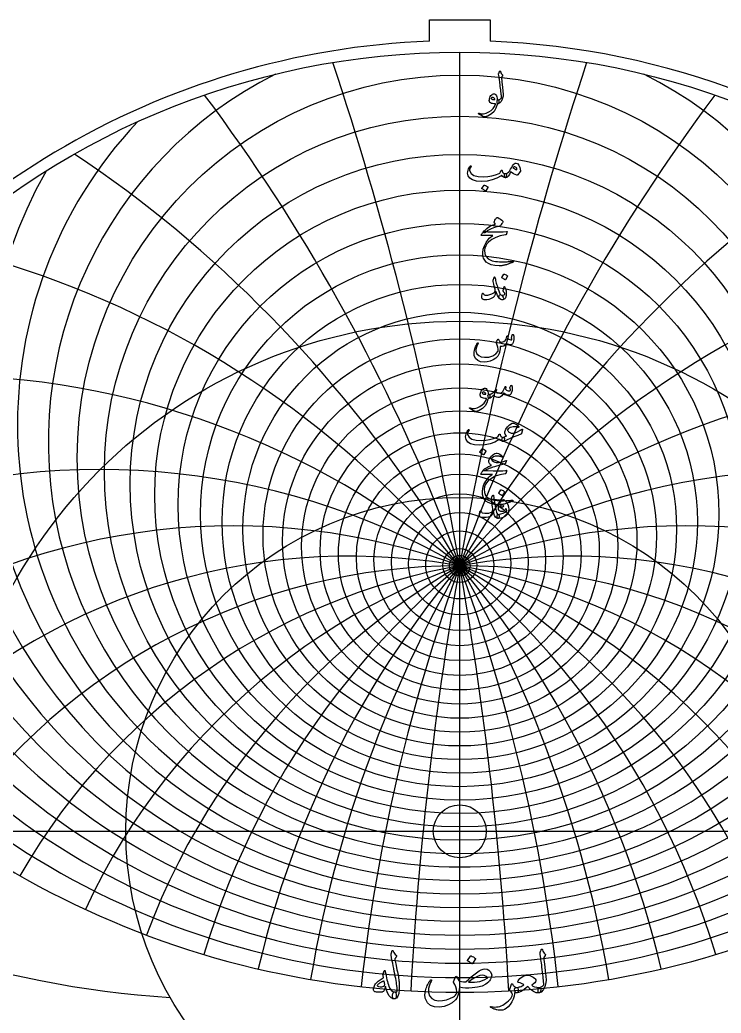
# Model space of a CAD drawing. Header units: millimetres. Extents: x -80 to 80, y -80 to 82.
# Drawn here: x -44.7 to 26.6, y -18.5 to 82.5 of the extents above; entities that cross this region are included whole.
import ezdxf

# ---------------------------------------------------------------- set-up
doc = ezdxf.new("R2010")
doc.units = ezdxf.units.MM
for name, color, linetype in [('CUT_INNER', 6, 'Continuous'), ('CUT_OUTER', 1, 'Continuous'), ('ENGRAVE', 7, 'Continuous'), ('ENGRAVE_FINE', 8, 'Continuous'), ('TEXT', 5, 'Continuous')]:
    doc.layers.add(name, color=color, linetype=linetype)

msp = doc.modelspace()

# ---------------------------------------------------------------- linework, layer by layer
at = {"layer": 'CUT_INNER'}
msp.add_circle((0, 0), 2.69, dxfattribs=at)
at = {"layer": 'CUT_OUTER'}
for points in [[(-3.08, 82.482), (3.08, 82.482), (3.08, 80.3107)], [(-3.08, 80.3107), (-3.08, 82.482)]]:
    msp.add_lwpolyline(points, dxfattribs=at)
for centre, radius, start, end in [((-0.0002, -0.0002), 80.3699, 149.413866, 87.803582), ((-0.0008, 0.0008), 80.3689, 92.195702, 149.41427)]:
    msp.add_arc(centre, radius, start, end, dxfattribs=at)
at = {"layer": 'ENGRAVE'}
for points in [[(0, -79.2), (0, 79.2)], [(-79.2, 0), (79.2, 0)]]:
    msp.add_lwpolyline(points, dxfattribs=at)
for centre, radius in [((0, 0), 79.2), ((0, 33.1602), 28.6245), ((0, 0), 51.8435), ((0, 29.4996), 18.0062), ((0, 27.5853), 8.7159), ((0, 0), 33.9362), ((0, 26.988), 1.056)]:
    msp.add_circle(centre, radius, dxfattribs=at)
for centre, radius, start, end in [((0, 39.5572), 41.8207, 116.581787, 63.418213), ((0, 51.0186), 60.1601, 179.528592, 0.471408), ((0, -36.3012), 63.2892, 35, 145), ((0, -36.3012), 63.2892, 35, 145), ((0, 74.0402), 90.3864, 213.457046, 326.542954), ((-22.8823, 85.3977), 102.4896, 236.667709, 266.3319)]:
    msp.add_arc(centre, radius, start, end, dxfattribs=at)
at = {"layer": 'ENGRAVE_FINE'}
for centre, radius in [((0, 37.9781), 38.883), ((0, 36.5672), 36.1147), ((0, 35.3045), 33.4941), ((0, 34.1735), 31.0027), ((0, 32.2526), 26.3458), ((0, 31.4407), 24.1546), ((0, 30.716), 22.0403), ((0, 30.071), 19.9937), ((0, 28.9964), 16.0704), ((0, 28.557), 14.1795), ((0, 28.1774), 12.3272), ((0, 27.8544), 10.5078), ((0, 27.3681), 6.9464), ((0, 27.2008), 5.1946), ((0, 27.0823), 3.4559), ((0, 27.0115), 1.7258)]:
    msp.add_circle(centre, radius, dxfattribs=at)
for centre, radius, start, end in [((-358.9309, -36.3012), 364.468, 3.160215, 18.300639), ((-358.9309, -36.3012), 364.468, 3.160215, 18.300639), ((358.9309, -36.3012), 364.468, 161.699361, 176.839785), ((358.9309, -36.3012), 364.468, 161.699361, 176.839785), ((-173.8857, -36.3012), 185.0453, 6.364244, 36.91197), ((-173.8857, -36.3012), 185.0453, 6.364244, 36.91197), ((173.8857, -36.3012), 185.0453, 143.08803, 173.635756), ((173.8857, -36.3012), 185.0453, 143.08803, 173.635756), ((0, 41.3284), 44.9536, 136.796083, 43.203917), ((-109.6201, -36.3012), 126.5784, 9.658225, 56.170187), ((-109.6201, -36.3012), 126.5784, 9.658225, 56.170187), ((109.6201, -36.3012), 126.5784, 123.829813, 170.341775), ((109.6201, -36.3012), 126.5784, 123.829813, 170.341775), ((0, 43.3205), 48.3125, 150.489572, 29.510428), ((0, 45.5689), 51.9345, 161.537561, 18.462439), ((-75.4251, -36.3012), 98.4605, 13.093178, 76.453832), ((-75.4251, -36.3012), 98.4605, 13.093178, 76.453832), ((75.4251, -36.3012), 98.4605, 103.546168, 166.906822), ((75.4251, -36.3012), 98.4605, 103.546168, 166.906822), ((0, 48.1169), 55.865, 171.048618, 8.951382), ((-53.1059, -36.3012), 82.6182, 16.728117, 98.165378), ((-53.1059, -36.3012), 82.6182, 16.728117, 98.165378), ((0, 54.3421), 64.8898, 187.258895, 352.741105), ((53.1059, -36.3012), 82.6182, 81.834622, 163.271883), ((53.1059, -36.3012), 82.6182, 81.834622, 163.271883), ((0, 58.1741), 70.1431, 194.414995, 345.585005), ((-36.54, -36.3012), 73.0801, 20.634058, 121.597056), ((-36.54, -36.3012), 73.0801, 20.634058, 121.597056), ((36.54, -36.3012), 73.0801, 58.402944, 159.365942), ((36.54, -36.3012), 73.0801, 58.402944, 159.365942), ((0, 62.627), 76.0347, 201.114774, 338.885226), ((-23.0354, -36.3012), 67.351, 24.899487, 131.516559), ((-23.0354, -36.3012), 67.351, 24.899487, 131.516559), ((23.0354, -36.3012), 67.351, 48.483441, 155.100513), ((23.0354, -36.3012), 67.351, 48.483441, 155.100513), ((0, 67.8493), 82.7151, 207.44167, 332.55833), ((-11.1596, -36.3012), 64.2655, 29.638097, 138.81173), ((-11.1596, -36.3012), 64.2655, 29.638097, 138.81173), ((11.1596, -36.3012), 64.2655, 41.18827, 150.361903), ((11.1596, -36.3012), 64.2655, 41.18827, 150.361903), ((0, 160.5223), 186.3705, 245.003172, 294.996828)]:
    msp.add_arc(centre, radius, start, end, dxfattribs=at)
at = {"layer": 'TEXT'}
for points in [[(3.9579, 77.0316), (3.9895, 77.108), (4.0141, 77.1686), (4.0316, 77.2134), (4.0422, 77.2424), (4.0504, 77.2609), (4.0609, 77.274), (4.0738, 77.2819), (4.089, 77.2846), (4.1063, 77.2816), (4.1206, 77.2729), (4.1321, 77.2582), (4.1405, 77.2377), (4.1795, 77.1373), (4.226, 77.0469), (4.2802, 76.9664), (4.3419, 76.8958), (4.3592, 76.8733), (4.3642, 76.8478), (4.3569, 76.8194), (4.3373, 76.7881), (4.2342, 76.6429), (4.2412, 76.5779), (4.2483, 76.5141), (4.2553, 76.4514), (4.2623, 76.3899), (4.2693, 76.3296), (4.2764, 76.2705), (4.2834, 76.2125), (4.2904, 76.1558), (4.3551, 75.63), (4.3946, 75.219), (4.409, 74.9227), (4.3982, 74.7412), (4.3097, 74.4119), (4.1944, 74.1686), (4.0521, 74.0114), (3.8829, 73.9403), (3.8782, 73.9403), (3.8736, 73.9403), (3.8689, 73.9403), (3.8642, 73.9403), (3.8364, 73.9666), (3.8185, 74.0269), (3.8106, 74.1212), (3.8127, 74.2494), (3.8171, 74.2968), (3.8302, 74.3314), (3.8522, 74.353), (3.8829, 74.3618), (4.0018, 74.3855), (4.1007, 74.4286), (4.1798, 74.4909), (4.2389, 74.5726), (4.235, 74.6707), (4.2278, 74.7822), (4.2174, 74.9072), (4.2038, 75.0457), (4.1872, 75.197), (4.1681, 75.3607), (4.1463, 75.5366), (4.1218, 75.7248), (4.0993, 75.9098), (4.0785, 76.0761), (4.0595, 76.2237), (4.0422, 76.3525), (4.0273, 76.4625), (4.0152, 76.5539), (4.0062, 76.6265), (4, 76.6803), (3.9532, 76.9473), (3.9517, 76.9737), (3.952, 76.9965), (3.9541, 77.0158), (3.9579, 77.0316)], [(3.7893, 73.8888), (3.6795, 73.5032), (3.4953, 73.1803), (3.2368, 72.9201), (2.904, 72.7225), (2.8575, 72.7024), (2.8115, 72.6844), (2.7661, 72.6685), (2.7213, 72.6546), (2.6774, 72.643), (2.6347, 72.6341), (2.5931, 72.6278), (2.5527, 72.6241), (2.452, 72.6385), (2.3185, 72.6909), (2.1522, 72.7813), (1.9532, 72.9098), (1.9318, 72.9283), (1.9192, 72.9461), (1.9154, 72.9634), (1.9204, 72.9801), (1.9315, 72.993), (1.9461, 72.9988), (1.9643, 72.9977), (1.986, 72.9895), (2.1929, 72.9224), (2.4251, 72.9227), (2.6824, 72.9903), (2.9649, 73.1253), (3.1956, 73.2819), (3.3864, 73.466), (3.5375, 73.6777), (3.6487, 73.9169), (3.6479, 73.9254), (3.6452, 73.9321), (3.6408, 73.9371), (3.6347, 73.9403), (3.4734, 73.9496), (3.3361, 73.9684), (3.2228, 73.9965), (3.1335, 74.034), (3.0644, 74.0919), (3.0211, 74.1721), (3.0035, 74.2746), (3.0117, 74.3993), (3.0144, 74.4158), (3.0176, 74.4327), (3.0214, 74.4498), (3.0258, 74.4672), (3.0308, 74.4852), (3.0363, 74.5041), (3.0425, 74.5239), (3.0492, 74.5445), (3.1042, 74.6783), (3.171, 74.7892), (3.2494, 74.8773), (3.3396, 74.9426), (3.4318, 74.9783), (3.5164, 74.9778), (3.5934, 74.9409), (3.6628, 74.8677), (3.7234, 74.7658), (3.7693, 74.6475), (3.8007, 74.5129), (3.8174, 74.3618), (3.8266, 74.362), (3.8355, 74.3624), (3.8441, 74.3631), (3.8525, 74.3642), (3.8608, 74.3652), (3.8695, 74.3659), (3.8784, 74.3664), (3.8876, 74.3665), (3.9192, 74.3598), (3.9438, 74.3396), (3.9614, 74.3059), (3.9719, 74.2588), (3.9763, 74.207), (3.9754, 74.1546), (3.9693, 74.1016), (3.9579, 74.048), (3.9429, 74.0009), (3.9263, 73.9672), (3.9078, 73.947), (3.8876, 73.9403), (3.7986, 73.9403), (3.798, 73.9318), (3.7963, 73.9204), (3.7934, 73.906), (3.7893, 73.8888)], [(3.5644, 74.4134), (3.5152, 74.4991), (3.4614, 74.5597), (3.4028, 74.5951), (3.3396, 74.6054), (3.3018, 74.5954), (3.2682, 74.5796), (3.2386, 74.558), (3.2131, 74.5304), (3.2049, 74.5158), (3.2038, 74.5), (3.2096, 74.483), (3.2225, 74.4649), (3.2708, 74.4224), (3.3408, 74.3934), (3.4324, 74.3779), (3.5457, 74.3759), (3.5574, 74.3782), (3.5644, 74.3852), (3.5668, 74.397), (3.5644, 74.4134)], [(1.0679, 67.6243), (1.0846, 67.6424), (1.1019, 67.6501), (1.1197, 67.6471), (1.1382, 67.6337), (1.1522, 67.6161), (1.1569, 67.5962), (1.1522, 67.5739), (1.1382, 67.5493), (1.0668, 67.4387), (1.0211, 67.3362), (1.0012, 67.242), (1.007, 67.1559), (1.1537, 66.8731), (1.4391, 66.6758), (1.8633, 66.564), (2.4262, 66.5376), (2.844, 66.5684), (3.2448, 66.6325), (3.6285, 66.73), (3.9953, 66.8608), (4.06, 66.8992), (4.1136, 66.958), (4.1561, 67.0373), (4.1874, 67.1372), (4.1979, 67.1656), (4.2155, 67.1852), (4.2401, 67.196), (4.2717, 67.1981), (4.2942, 67.1884), (4.3103, 67.1688), (4.32, 67.1392), (4.3232, 67.0997), (4.3452, 67.0019), (4.4064, 66.9287), (4.5068, 66.8801), (4.6464, 66.8561), (4.6968, 66.845), (4.7307, 66.8163), (4.7483, 66.7701), (4.7494, 66.7063), (4.7325, 66.5874), (4.7096, 66.5025), (4.6809, 66.4516), (4.6464, 66.4346), (4.5436, 66.4481), (4.4462, 66.4885), (4.354, 66.5558), (4.267, 66.65), (4.2597, 66.6539), (4.2471, 66.6512), (4.2292, 66.6421), (4.2061, 66.6266), (3.7693, 66.3807), (3.2928, 66.2051), (2.7764, 66.0997), (2.2202, 66.0646), (1.7061, 66.0997), (1.3068, 66.2051), (1.0223, 66.3807), (0.8525, 66.6266), (0.8138, 66.7639), (0.8009, 66.9041), (0.8138, 67.0473), (0.8525, 67.1934), (0.9046, 67.3292), (0.9579, 67.4463), (1.0123, 67.5447), (1.0679, 67.6243)], [(5.7331, 67.9241), (5.8797, 67.872), (6.0012, 67.725), (6.0975, 67.4832), (6.1687, 67.1465), (6.1713, 67.1222), (6.1698, 67.1009), (6.1643, 67.0824), (6.1546, 67.0669), (5.897, 66.7437), (5.8791, 66.7241), (5.8584, 66.7121), (5.8346, 66.7077), (5.808, 66.7109), (5.6329, 66.7707), (5.4684, 66.8468), (5.3144, 66.9393), (5.171, 67.0482), (5.0554, 66.7797), (4.9286, 66.588), (4.7907, 66.4729), (4.6417, 66.4346), (4.625, 66.4407), (4.6078, 66.4592), (4.5899, 66.4899), (4.5715, 66.5329), (4.5431, 66.6395), (4.5328, 66.725), (4.5407, 66.7894), (4.5668, 66.8327), (4.582, 66.843), (4.5996, 66.8503), (4.6195, 66.8547), (4.6417, 66.8561), (4.7483, 66.8743), (4.8525, 66.9241), (4.9544, 67.0054), (5.0539, 67.1184), (5.0975, 67.184), (5.1628, 67.2917), (5.2497, 67.4416), (5.3583, 67.6337), (5.4432, 67.7607), (5.534, 67.8515), (5.6306, 67.9059), (5.7331, 67.9241)], [(5.3958, 67.465), (5.4836, 67.3919), (5.5832, 67.3315), (5.6944, 67.2841), (5.8174, 67.2496), (5.8106, 67.3418), (5.7858, 67.417), (5.7427, 67.4753), (5.6815, 67.5166), (5.611, 67.5379), (5.5398, 67.5365), (5.4681, 67.5122), (5.3958, 67.465)], [(2.4871, 65.6805), (2.493, 65.6863), (2.5012, 65.6899), (2.5117, 65.691), (2.5246, 65.6899), (2.6156, 65.653), (2.7014, 65.6079), (2.7819, 65.5546), (2.8572, 65.4931), (2.8645, 65.4838), (2.8677, 65.4744), (2.8668, 65.465), (2.8618, 65.4557), (2.6417, 65.0997), (2.6335, 65.0912), (2.623, 65.0891), (2.6101, 65.0935), (2.5949, 65.1044), (2.5817, 65.1137), (2.5609, 65.1278), (2.5325, 65.1465), (2.4965, 65.1699), (2.4523, 65.198), (2.3993, 65.2308), (2.3375, 65.2683), (2.267, 65.3105), (2.2576, 65.3175), (2.2529, 65.3245), (2.2529, 65.3315), (2.2576, 65.3386)], [(3.9532, 61.4915), (3.5439, 61.3846), (3.1827, 61.2467), (2.8695, 61.0778), (2.6042, 60.8779), (2.5635, 60.8471), (2.5258, 60.8299), (2.4909, 60.8261), (2.459, 60.8357), (2.4219, 60.8799), (2.4274, 60.9423), (2.4757, 61.0228), (2.5668, 61.1214), (2.7819, 61.3), (3.0293, 61.461), (3.3089, 61.6045), (3.6206, 61.7303), (3.5316, 61.8615), (3.515, 61.8943), (3.507, 61.9271), (3.5079, 61.9599), (3.5176, 61.9926), (3.5805, 62.1176), (3.6382, 62.221), (3.6906, 62.3027), (3.7377, 62.3627), (3.7679, 62.3911), (3.7974, 62.406), (3.8264, 62.4075), (3.8548, 62.3955), (4.0196, 62.3024), (4.1581, 62.2151), (4.2702, 62.1337), (4.356, 62.0582), (4.3727, 62.0339), (4.3806, 62.0032), (4.3797, 61.966), (4.3701, 61.9224), (4.3399, 61.8542), (4.2916, 61.7713), (4.2251, 61.6738), (4.1405, 61.5617), (4.1183, 61.545), (4.0797, 61.5278), (4.0246, 61.5099), (3.9532, 61.4915)], [(2.8478, 60.9481), (3.4488, 60.9271), (3.9684, 60.9247), (4.4066, 60.9411), (4.7635, 60.9762), (4.7745, 60.9776), (4.784, 60.9768), (4.792, 60.974), (4.7986, 60.9692), (4.8035, 60.9626), (4.8062, 60.9546), (4.807, 60.9451), (4.8057, 60.9341), (4.7964, 60.8913), (4.7875, 60.8521), (4.7789, 60.8164), (4.7705, 60.7842), (4.7625, 60.7555), (4.7547, 60.7303), (4.7472, 60.7087), (4.7401, 60.6905), (4.7249, 60.6615), (4.7073, 60.6402), (4.6874, 60.6264), (4.6651, 60.6203), (4.1241, 60.5222), (3.6534, 60.3685), (3.2529, 60.1592), (2.9227, 59.8943), (2.7559, 59.7037), (2.6347, 59.502), (2.5591, 59.2892), (2.5293, 59.0652), (2.558, 58.7136), (2.6721, 58.427), (2.8718, 58.2054), (3.1569, 58.0488), (3.3048, 58.0014), (3.4672, 57.9622), (3.6443, 57.9311), (3.8361, 57.9083), (4.0422, 57.8934), (4.2623, 57.8861), (4.4965, 57.8863), (4.7448, 57.8943), (4.833, 57.8992), (4.9198, 57.9048), (5.0052, 57.9109), (5.089, 57.9177), (5.1708, 57.925), (5.25, 57.9329), (5.3266, 57.9414), (5.4005, 57.9505), (5.423, 57.9516), (5.4391, 57.9458), (5.4488, 57.9329), (5.452, 57.913), (5.4503, 57.8899), (5.445, 57.872), (5.4362, 57.8594), (5.4239, 57.8521), (5.2916, 57.7962), (5.1663, 57.7455), (5.048, 57.7002), (4.9368, 57.6601), (4.8329, 57.6249), (4.7366, 57.5945), (4.6479, 57.5687), (4.5668, 57.5476), (4.4905, 57.5321), (4.4163, 57.5184), (4.3441, 57.5064), (4.274, 57.4961), (4.2057, 57.4882), (4.1388, 57.4832), (4.0734, 57.4812), (4.0094, 57.4821), (3.5726, 57.516), (3.2085, 57.5898), (2.9169, 57.7034), (2.6979, 57.8568), (2.5372, 58.0485), (2.4251, 58.2725), (2.3615, 58.5286), (2.3466, 58.817), (2.3926, 59.1747), (2.5024, 59.5219), (2.676, 59.8586), (2.9134, 60.1847), (3.0062, 60.2833), (3.1113, 60.3779), (3.2287, 60.4683), (3.3583, 60.5547), (2.2248, 60.5641), (2.1976, 60.5758), (2.1862, 60.5968), (2.1906, 60.6273), (2.2108, 60.6671), (2.2488, 60.7251), (2.2834, 60.7772), (2.3144, 60.8234), (2.3419, 60.8638), (2.3659, 60.8981), (2.3864, 60.9259), (2.4034, 60.9473), (2.4169, 60.9622), (2.4473, 60.9648), (2.5293, 60.9634), (2.6628, 60.9578), (2.8478, 60.9481)], [(4.4942, 56.6377), (4.5, 56.6435), (4.5082, 56.647), (4.5188, 56.6482), (4.5316, 56.647), (4.6227, 56.6102), (4.7085, 56.5651), (4.789, 56.5118), (4.8642, 56.4503), (4.8715, 56.441), (4.8747, 56.4316), (4.8739, 56.4222), (4.8689, 56.4129), (4.6487, 56.0569), (4.6405, 56.0484), (4.63, 56.0463), (4.6171, 56.0507), (4.6019, 56.0616), (4.5887, 56.0709), (4.5679, 56.085), (4.5395, 56.1037), (4.5035, 56.1271), (4.4593, 56.1552), (4.4064, 56.188), (4.3446, 56.2255), (4.274, 56.2677), (4.2647, 56.2747), (4.26, 56.2817), (4.26, 56.2887), (4.2647, 56.2958)], [(3.5902, 56.2349), (3.6171, 56.1121), (3.6464, 55.9872), (3.678, 55.8603), (3.712, 55.7313), (3.7483, 55.5998), (3.7869, 55.465), (3.8279, 55.3269), (3.8712, 55.1857), (3.9587, 54.9316), (4.0387, 54.7407), (4.111, 54.6131), (4.1757, 54.5487), (4.2322, 54.5103), (4.2893, 54.4562), (4.3469, 54.3862), (4.4052, 54.3004), (4.4602, 54.1942), (4.4754, 54.1142), (4.4508, 54.0607), (4.3864, 54.0334), (4.1783, 54.0545), (3.9942, 54.1927), (3.834, 54.448), (3.6979, 54.8203), (3.695, 54.8265), (3.6909, 54.8309), (3.6856, 54.8335), (3.6792, 54.8344), (3.6745, 54.8335), (3.6698, 54.8309), (3.6651, 54.8265), (3.6604, 54.8203), (3.6473, 54.76), (3.6312, 54.6962), (3.6121, 54.6289), (3.5902, 54.558), (3.5662, 54.491), (3.541, 54.4351), (3.5147, 54.3903), (3.4871, 54.3566), (3.3882, 54.2703), (3.2647, 54.1939), (3.1165, 54.1274), (2.9438, 54.0709), (2.7682, 54.0291), (2.6159, 54.0112), (2.4871, 54.0173), (2.3817, 54.0475), (2.2916, 54.123), (2.2506, 54.2559), (2.2588, 54.4462), (2.3162, 54.6939), (2.3217, 54.7021), (2.3291, 54.7079), (2.3381, 54.7114), (2.349, 54.7126), (2.3618, 54.7111), (2.3724, 54.7068), (2.3806, 54.6994), (2.3864, 54.6892), (2.4087, 54.6374), (2.4333, 54.5943), (2.4602, 54.5601), (2.4895, 54.5346), (2.5808, 54.5007), (2.7049, 54.4925), (2.8618, 54.51), (3.0515, 54.5534), (3.2538, 54.6183), (3.411, 54.6915), (3.5231, 54.7729), (3.5902, 54.8625), (3.6013, 54.9532), (3.5832, 55.1084), (3.5357, 55.328), (3.459, 55.6119), (3.4222, 55.7615), (3.4005, 55.8824), (3.3941, 55.9746), (3.4028, 56.0381), (3.4918, 56.2911), (3.5015, 56.3177), (3.5117, 56.3367), (3.5226, 56.3482), (3.534, 56.352), (3.548, 56.3446), (3.5621, 56.3227), (3.5761, 56.2861), (3.5902, 56.2349)], [(4.5363, 54.722), (4.5088, 54.7679), (4.4825, 54.8075), (4.4573, 54.8405), (4.4333, 54.8672), (4.416, 54.89), (4.4064, 54.9164), (4.4043, 54.9462), (4.4099, 54.9796), (4.5082, 55.3356), (4.522, 55.3666), (4.5398, 55.3754), (4.5618, 55.3619), (4.5879, 55.3262), (4.6271, 55.2504), (4.6605, 55.1587), (4.688, 55.0513), (4.7096, 54.9281), (4.7222, 54.8098), (4.7272, 54.6939), (4.7246, 54.5803), (4.7143, 54.469), (4.6976, 54.3721), (4.6757, 54.2875), (4.6484, 54.2152), (4.616, 54.1552), (4.5758, 54.1107), (4.5211, 54.0756), (4.4517, 54.0498), (4.3677, 54.0334), (4.2816, 54.0302), (4.2014, 54.044), (4.1271, 54.0747), (4.0586, 54.1224), (4.0056, 54.183), (3.9778, 54.2524), (3.9751, 54.3306), (3.9977, 54.4175), (4.0337, 54.4887), (4.0761, 54.5334), (4.125, 54.5519), (4.1804, 54.544), (4.308, 54.5132), (4.4192, 54.51), (4.5141, 54.5343), (4.5925, 54.5861), (4.5943, 54.5999), (4.5855, 54.6271), (4.5662, 54.6678), (4.5363, 54.722)], [(5.3443, 50.4644), (5.3525, 50.4849), (5.363, 50.4996), (5.3759, 50.5084), (5.3911, 50.5113), (5.4107, 50.5089), (5.4274, 50.5019), (5.4412, 50.4902), (5.452, 50.4738), (5.4787, 50.4153), (5.4977, 50.3427), (5.5091, 50.256), (5.5129, 50.1553), (5.5027, 49.9908), (5.4719, 49.8345), (5.4207, 49.6863), (5.349, 49.5464), (5.3244, 49.5127), (5.2975, 49.4867), (5.2682, 49.4682), (5.2366, 49.4574), (5.1221, 49.4501), (4.9989, 49.4703), (4.8668, 49.518), (4.726, 49.5932), (4.6075, 49.4308), (4.4672, 49.3227), (4.3054, 49.2692), (4.1218, 49.2701), (4.1158, 49.1713), (4.1072, 49.0763), (4.0959, 48.9851), (4.082, 48.8977), (4.0655, 48.8135), (4.0463, 48.732), (4.0245, 48.6531), (4, 48.5768), (3.9432, 48.4393), (3.8665, 48.3122), (3.7699, 48.1957), (3.6534, 48.0897), (3.3809, 47.9082), (3.0925, 47.7806), (2.7884, 47.7068), (2.4684, 47.6869), (2.108, 47.7358), (1.8232, 47.8637), (1.6139, 48.0707), (1.4801, 48.3567), (1.462, 48.4597), (1.459, 48.5815), (1.4713, 48.722), (1.4988, 48.8813), (1.543, 49.0558), (1.6054, 49.2373), (1.6859, 49.4258), (1.7846, 49.6213), (1.7925, 49.6336), (1.8021, 49.6424), (1.8135, 49.6477), (1.8267, 49.6494), (1.8399, 49.6483), (1.8513, 49.6448), (1.861, 49.6389), (1.8689, 49.6307), (1.8741, 49.6187), (1.8759, 49.6061), (1.8741, 49.593), (1.8689, 49.5792), (1.7436, 49.3189), (1.6628, 49.1049), (1.6265, 48.9372), (1.6347, 48.8157), (1.7529, 48.5479), (1.9391, 48.3532), (2.1932, 48.2317), (2.5152, 48.1834), (2.9655, 48.2121), (3.3466, 48.3263), (3.6587, 48.5259), (3.9017, 48.811), (3.9008, 48.999), (3.87, 49.1975), (3.8095, 49.4065), (3.719, 49.626), (3.7076, 49.6483), (3.7014, 49.6682), (3.7006, 49.6857), (3.7049, 49.701), (3.7301, 49.7532), (3.7541, 49.8023), (3.777, 49.8481), (3.7986, 49.8907), (3.8191, 49.9295), (3.8384, 49.9639), (3.8566, 49.9939), (3.8736, 50.0195), (3.8832, 50.0303), (3.8935, 50.0347), (3.9043, 50.0326), (3.9157, 50.0242), (3.9216, 50.0177), (3.9298, 50.0078), (3.9403, 49.9943), (3.9532, 49.9773), (3.9678, 49.9568), (3.9836, 49.9328), (4.0006, 49.9053), (4.0188, 49.8743), (4.0556, 49.8146), (4.0867, 49.7712), (4.1119, 49.7443), (4.1312, 49.7338), (4.253, 49.7235), (4.3747, 49.7443), (4.4965, 49.7961), (4.6183, 49.879), (4.6625, 49.934), (4.7061, 50.0242), (4.7492, 50.1495), (4.7916, 50.3099), (4.7957, 50.3251), (4.8033, 50.338), (4.8144, 50.3485), (4.8291, 50.3567), (4.8428, 50.362), (4.856, 50.3637), (4.8686, 50.362), (4.8806, 50.3567), (4.8985, 50.3274), (4.9052, 50.2724), (4.9008, 50.1916), (4.8853, 50.085), (4.9798, 50.0271), (5.0808, 49.989), (5.1883, 49.9709), (5.3021, 49.9726), (5.3007, 50.0069), (5.2963, 50.0347), (5.289, 50.0561), (5.2787, 50.071), (5.267, 50.085), (5.26, 50.0991), (5.2576, 50.1132), (5.26, 50.1272)], [(2.8689, 43.9433), (2.7591, 43.5578), (2.575, 43.2349), (2.3165, 42.9747), (1.9836, 42.7771), (1.9371, 42.757), (1.8911, 42.739), (1.8457, 42.7231), (1.8009, 42.7091), (1.757, 42.6976), (1.7143, 42.6887), (1.6727, 42.6824), (1.6323, 42.6787), (1.5316, 42.693), (1.3981, 42.7454), (1.2319, 42.8359), (1.0328, 42.9644), (1.0114, 42.9829), (0.9988, 43.0007), (0.995, 43.018), (1, 43.0347), (1.0111, 43.0476), (1.0258, 43.0534), (1.0439, 43.0522), (1.0656, 43.044), (1.2725, 42.977), (1.5047, 42.9773), (1.762, 43.0449), (2.0445, 43.1799), (2.2752, 43.3365), (2.4661, 43.5206), (2.6171, 43.7323), (2.7284, 43.9714), (2.7275, 43.9799), (2.7248, 43.9867), (2.7205, 43.9916), (2.7143, 43.9949), (2.553, 44.0042), (2.4157, 44.023), (2.3024, 44.0511), (2.2131, 44.0885), (2.144, 44.1465), (2.1007, 44.2267), (2.0832, 44.3292), (2.0913, 44.4539), (2.094, 44.4704), (2.0972, 44.4873), (2.101, 44.5044), (2.1054, 44.5218), (2.1104, 44.5398), (2.1159, 44.5587), (2.1221, 44.5784), (2.1288, 44.5991), (2.1839, 44.7329), (2.2506, 44.8438), (2.3291, 44.9319), (2.4192, 44.9972), (2.5114, 45.0329), (2.596, 45.0323), (2.673, 44.9955), (2.7424, 44.9223), (2.803, 44.8204), (2.849, 44.7021), (2.8803, 44.5675), (2.897, 44.4164), (2.9062, 44.4166), (2.9151, 44.417), (2.9238, 44.4177), (2.9321, 44.4188), (2.9404, 44.4198), (2.9491, 44.4205), (2.958, 44.421), (2.9672, 44.4211), (2.9988, 44.4144), (3.0234, 44.3942), (3.041, 44.3605), (3.0515, 44.3134), (3.0559, 44.2616), (3.0551, 44.2092), (3.0489, 44.1562), (3.0375, 44.1026), (3.0226, 44.0555), (3.0059, 44.0218), (2.9874, 44.0016), (2.9672, 43.9949), (2.8782, 43.9949), (2.8777, 43.9864), (2.8759, 43.975), (2.873, 43.9606), (2.8689, 43.9433)], [(2.644, 44.4679), (2.5949, 44.5537), (2.541, 44.6143), (2.4825, 44.6497), (2.4192, 44.66), (2.3815, 44.65), (2.3478, 44.6342), (2.3182, 44.6126), (2.2928, 44.585), (2.2846, 44.5704), (2.2834, 44.5546), (2.2892, 44.5376), (2.3021, 44.5195), (2.3504, 44.477), (2.4204, 44.448), (2.512, 44.4325), (2.6253, 44.4305), (2.637, 44.4328), (2.644, 44.4398), (2.6464, 44.4515), (2.644, 44.4679)], [(5.2342, 45.3298), (5.2445, 45.3368), (5.2565, 45.3345), (5.2702, 45.3227), (5.2857, 45.3017), (5.3024, 45.266), (5.315, 45.215), (5.3235, 45.1489), (5.3279, 45.0675), (5.3294, 44.975), (5.3244, 44.8848), (5.313, 44.797), (5.2951, 44.7115), (5.243, 44.5452), (5.185, 44.4258), (5.1212, 44.3532), (5.0516, 44.3274), (4.8867, 44.3371), (4.7342, 44.3801), (4.594, 44.4565), (4.4661, 44.5663), (4.3782, 44.3933), (4.274, 44.2583), (4.1534, 44.1614), (4.0164, 44.1026), (3.8727, 44.0897), (3.7272, 44.126), (3.5799, 44.2115), (3.4309, 44.3462), (3.3103, 44.1925), (3.1921, 44.0827), (3.0761, 44.0168), (2.9625, 43.9949), (2.9397, 44.0077), (2.9181, 44.0464), (2.8976, 44.1108), (2.8782, 44.201), (2.8712, 44.29), (2.8829, 44.3555), (2.9134, 44.3977), (2.9625, 44.4164), (3.1786, 44.4653), (3.3677, 44.5604), (3.5299, 44.7018), (3.6651, 44.8895), (3.6724, 44.8997), (3.6804, 44.9071), (3.6888, 44.9114), (3.6979, 44.9129), (3.709, 44.9117), (3.719, 44.9082), (3.7278, 44.9024), (3.7354, 44.8942), (3.7398, 44.869), (3.7295, 44.8263), (3.7046, 44.766), (3.6651, 44.6881), (3.7169, 44.6281), (3.7974, 44.5839), (3.9066, 44.5555), (4.0445, 44.5429), (4.2164, 44.5789), (4.3665, 44.6963), (4.4951, 44.895), (4.6019, 45.1752), (4.6072, 45.1895), (4.6136, 45.1998), (4.6212, 45.2059), (4.63, 45.208), (4.6432, 45.2068), (4.6546, 45.2033), (4.6643, 45.1975), (4.6722, 45.1893), (4.678, 45.1775), (4.6815, 45.1658), (4.6827, 45.1541), (4.6815, 45.1424), (4.6347, 44.9457), (4.6894, 44.8971), (4.7553, 44.8544), (4.8323, 44.8175), (4.9204, 44.7864), (5.0062, 44.7662), (5.0715, 44.7619), (5.1163, 44.7733), (5.1405, 44.8005), (5.1485, 44.8421), (5.1441, 44.9012), (5.1274, 44.9779), (5.0984, 45.0722), (5.1034, 45.0988), (5.1277, 45.1506), (5.1713, 45.2276), (5.2342, 45.3298)], [(6.3747, 40.7962), (6.2811, 40.4215), (6.2705, 40.4034), (6.253, 40.3864), (6.2284, 40.3706), (6.1968, 40.3559), (6.1266, 40.3312), (6.0521, 40.3038), (5.9733, 40.2738), (5.89, 40.2412), (5.8023, 40.2062), (5.7102, 40.1692), (5.6138, 40.1301), (5.5129, 40.0889), (4.4356, 39.6206), (4.3864, 39.6314), (4.3466, 39.6639), (4.3162, 39.718), (4.2951, 39.7939), (4.2916, 39.8744), (4.3138, 39.9426), (4.3619, 39.9985), (4.4356, 40.0421), (4.4448, 40.0464), (4.4631, 40.0544), (4.4905, 40.0663), (4.527, 40.0819), (4.5722, 40.1011), (4.6259, 40.1235), (4.6881, 40.1491), (4.7588, 40.1779), (4.6678, 40.2713), (4.6101, 40.3735), (4.5858, 40.4844), (4.5949, 40.6042), (4.685, 40.889), (4.8384, 41.1299), (5.0551, 41.327), (5.3349, 41.4801), (5.3961, 41.4944), (5.4672, 41.4906), (5.5483, 41.4686), (5.6394, 41.4285), (5.7339, 41.3738), (5.8209, 41.3126), (5.9002, 41.245), (5.9719, 41.1709), (5.9921, 41.1437), (6.0012, 41.1182), (5.9992, 41.0945), (5.986, 41.0726), (5.9661, 41.0556), (5.9438, 41.0468), (5.9192, 41.0462), (5.8923, 41.0538), (5.7521, 41.098), (5.6031, 41.1182), (5.4453, 41.1144), (5.2787, 41.0866), (5.128, 41.0415), (5.0082, 40.9812), (4.9195, 40.9057), (4.8619, 40.8149), (4.856, 40.7745), (4.8712, 40.7283), (4.9075, 40.6762), (4.9649, 40.6182), (5.0305, 40.5655), (5.0961, 40.5245), (5.1616, 40.4953), (5.2272, 40.4777), (5.4236, 40.4727), (5.6335, 40.514), (5.8569, 40.6015), (6.0937, 40.7353), (6.1192, 40.7514), (6.1441, 40.7669), (6.1684, 40.7819), (6.1921, 40.7962), (6.2149, 40.8097), (6.2366, 40.822), (6.2571, 40.8331), (6.2764, 40.843), (6.33, 40.8682), (6.3642, 40.8688), (6.3791, 40.8448), (6.3747, 40.7962)], [(0.8618, 40.8103), (0.8785, 40.8284), (0.8958, 40.836), (0.9136, 40.8331), (0.9321, 40.8196), (0.9461, 40.8021), (0.9508, 40.7822), (0.9461, 40.7599), (0.9321, 40.7353), (0.8607, 40.6247), (0.815, 40.5222), (0.7951, 40.4279), (0.8009, 40.3419), (0.9476, 40.0591), (1.233, 39.8618), (1.6572, 39.75), (2.2202, 39.7236), (2.6379, 39.7543), (3.0387, 39.8185), (3.4224, 39.9159), (3.7893, 40.0468), (3.8539, 40.0851), (3.9075, 40.144), (3.95, 40.2233), (3.9813, 40.3231), (3.9918, 40.3515), (4.0094, 40.3711), (4.034, 40.382), (4.0656, 40.384), (4.0881, 40.3744), (4.1042, 40.3548), (4.1139, 40.3252), (4.1171, 40.2857), (4.1391, 40.1879), (4.2003, 40.1147), (4.3007, 40.0661), (4.4403, 40.0421), (4.4907, 40.031), (4.5246, 40.0023), (4.5422, 39.956), (4.5434, 39.8922), (4.5264, 39.7734), (4.5035, 39.6885), (4.4749, 39.6375), (4.4403, 39.6206), (4.3376, 39.634), (4.2401, 39.6744), (4.1479, 39.7418), (4.0609, 39.836), (4.0536, 39.8398), (4.041, 39.8372), (4.0232, 39.8281), (4, 39.8126), (3.5633, 39.5667), (3.0867, 39.391), (2.5703, 39.2857), (2.0141, 39.2505), (1.5, 39.2857), (1.1007, 39.391), (0.8162, 39.5667), (0.6464, 39.8126), (0.6077, 39.9499), (0.5949, 40.0901), (0.6077, 40.2333), (0.6464, 40.3793), (0.6985, 40.5152), (0.7518, 40.6323), (0.8062, 40.7306), (0.8618, 40.8103)], [(2.281, 38.8665), (2.2869, 38.8723), (2.2951, 38.8758), (2.3056, 38.877), (2.3185, 38.8758), (2.4096, 38.8389), (2.4953, 38.7939), (2.5758, 38.7406), (2.6511, 38.6791), (2.6584, 38.6697), (2.6616, 38.6604), (2.6607, 38.651), (2.6558, 38.6416), (2.4356, 38.2857), (2.4274, 38.2772), (2.4169, 38.2751), (2.404, 38.2795), (2.3888, 38.2903), (2.3756, 38.2997), (2.3548, 38.3138), (2.3264, 38.3325), (2.2904, 38.3559), (2.2462, 38.384), (2.1932, 38.4168), (2.1315, 38.4543), (2.0609, 38.4964), (2.0515, 38.5035), (2.0469, 38.5105), (2.0469, 38.5175), (2.0515, 38.5245)], [(4.7518, 37.69), (4.7556, 37.6569), (4.7342, 37.5951), (4.6877, 37.5047), (4.616, 37.3855), (4.6007, 37.3662), (4.5832, 37.3504), (4.5633, 37.3381), (4.541, 37.3293), (4.2412, 37.2468), (3.9743, 37.1724), (3.7401, 37.1062), (3.5387, 37.0483), (3.37, 36.9988), (3.2342, 36.9581), (3.1312, 36.9262), (3.0609, 36.9031), (2.4942, 36.6501), (2.4543, 36.6472), (2.4239, 36.6525), (2.4028, 36.666), (2.3911, 36.6876), (2.3908, 36.6955), (2.3946, 36.7052), (2.4025, 36.7166), (2.4145, 36.7298), (2.5299, 36.8381), (2.7026, 36.9523), (2.9327, 37.0723), (3.2202, 37.1982), (3.142, 37.2649), (3.0761, 37.3293), (3.0226, 37.3914), (2.9813, 37.4511), (2.9558, 37.5164), (2.9497, 37.5951), (2.9628, 37.6873), (2.9953, 37.793), (3.048, 37.9031), (3.1218, 38.0131), (3.2166, 38.1232), (3.3326, 38.2333), (3.4587, 38.3284), (3.5796, 38.3937), (3.6953, 38.4291), (3.8056, 38.4347), (3.9552, 38.4045), (4.0902, 38.3422), (4.2105, 38.2476), (4.3162, 38.1209), (4.3256, 38.1051), (4.3302, 38.0904), (4.3302, 38.077), (4.3256, 38.0647), (4.3153, 38.0533), (4.3033, 38.0471), (4.2895, 38.0462), (4.274, 38.0506), (4.2051, 38.0726), (4.1388, 38.0916), (4.0751, 38.1077), (4.0141, 38.1209), (3.956, 38.1308), (3.9011, 38.1373), (3.8494, 38.1402), (3.801, 38.1396), (3.5993, 38.1159), (3.4298, 38.0588), (3.2925, 37.9684), (3.1874, 37.8445), (3.2992, 37.6973), (3.4239, 37.5881), (3.5615, 37.517), (3.712, 37.4839), (3.9359, 37.4815), (4.1768, 37.5167), (4.4347, 37.5893), (4.7096, 37.6993), (4.721, 37.7023), (4.7319, 37.7017), (4.7421, 37.6976), (4.7518, 37.69)], [(2.808, 36.6642), (3.409, 36.6431), (3.9286, 36.6408), (4.3668, 36.6572), (4.7237, 36.6923), (4.7347, 36.6936), (4.7442, 36.6929), (4.7522, 36.6901), (4.7588, 36.6853), (4.7636, 36.6787), (4.7664, 36.6706), (4.7672, 36.6611), (4.7658, 36.6501), (4.7566, 36.6074), (4.7477, 36.5682), (4.7391, 36.5325), (4.7307, 36.5003), (4.7227, 36.4716), (4.7149, 36.4464), (4.7074, 36.4247), (4.7003, 36.4066), (4.685, 36.3776), (4.6675, 36.3562), (4.6476, 36.3425), (4.6253, 36.3363), (4.0843, 36.2383), (3.6136, 36.0846), (3.2131, 35.8753), (2.8829, 35.6103), (2.7161, 35.4197), (2.5949, 35.218), (2.5193, 35.0052), (2.4895, 34.7813), (2.5182, 34.4297), (2.6323, 34.1431), (2.832, 33.9215), (3.1171, 33.7649), (3.265, 33.7175), (3.4274, 33.6782), (3.6045, 33.6472), (3.7963, 33.6244), (4.0024, 33.6094), (4.2225, 33.6021), (4.4567, 33.6024), (4.7049, 33.6103), (4.7932, 33.6153), (4.88, 33.6208), (4.9653, 33.627), (5.0492, 33.6337), (5.131, 33.641), (5.2102, 33.649), (5.2868, 33.6574), (5.3607, 33.6665), (5.3832, 33.6677), (5.3993, 33.6618), (5.409, 33.649), (5.4122, 33.629), (5.4105, 33.6059), (5.4052, 33.5881), (5.3964, 33.5755), (5.3841, 33.5682), (5.2518, 33.5122), (5.1265, 33.4616), (5.0082, 33.4162), (4.897, 33.3761), (4.7931, 33.341), (4.6968, 33.3105), (4.6081, 33.2848), (4.527, 33.2637), (4.4507, 33.2482), (4.3765, 33.2344), (4.3043, 33.2224), (4.2342, 33.2122), (4.1659, 33.2043), (4.099, 33.1993), (4.0335, 33.1973), (3.9696, 33.1981), (3.5328, 33.2321), (3.1686, 33.3059), (2.8771, 33.4194), (2.6581, 33.5728), (2.4974, 33.7646), (2.3853, 33.9885), (2.3217, 34.2447), (2.3068, 34.533), (2.3528, 34.8908), (2.4625, 35.238), (2.6361, 35.5746), (2.8736, 35.9007), (2.9664, 35.9994), (3.0714, 36.0939), (3.1888, 36.1844), (3.3185, 36.2707), (2.185, 36.2801), (2.1578, 36.2918), (2.1464, 36.3129), (2.1508, 36.3433), (2.171, 36.3832), (2.209, 36.4411), (2.2436, 36.4932), (2.2746, 36.5395), (2.3021, 36.5799), (2.3261, 36.6141), (2.3466, 36.6419), (2.3636, 36.6633), (2.3771, 36.6782), (2.4075, 36.6809), (2.4895, 36.6794), (2.623, 36.6739), (2.808, 36.6642)], [(4.1874, 34.7005), (4.1932, 34.7064), (4.2014, 34.7099), (4.212, 34.7111), (4.2249, 34.7099), (4.3159, 34.673), (4.4017, 34.6279), (4.4822, 34.5747), (4.5574, 34.5132), (4.5647, 34.5038), (4.5679, 34.4945), (4.5671, 34.4851), (4.5621, 34.4757), (4.3419, 34.1197), (4.3338, 34.1113), (4.3232, 34.1092), (4.3103, 34.1136), (4.2951, 34.1244), (4.2819, 34.1338), (4.2612, 34.1478), (4.2328, 34.1666), (4.1967, 34.19), (4.1525, 34.2181), (4.0996, 34.2509), (4.0378, 34.2884), (3.9672, 34.3305), (3.9579, 34.3375), (3.9532, 34.3446), (3.9532, 34.3516), (3.9579, 34.3586)], [(3.897, 32.2181), (3.9309, 32.2017), (3.9579, 32.1759), (3.9778, 32.1408), (3.9907, 32.0963), (3.9991, 32.0413), (4.0012, 31.9886), (3.9968, 31.9382), (3.986, 31.8902), (3.9699, 31.8492), (3.9497, 31.82), (3.9254, 31.8024), (3.897, 31.7965), (3.7568, 31.8355), (3.6405, 31.9335), (3.5483, 32.0907), (3.4801, 32.3071), (3.4713, 32.3444), (3.4637, 32.3768), (3.4573, 32.4041), (3.452, 32.4265), (3.4479, 32.4439), (3.445, 32.4564), (3.4432, 32.4638), (3.4426, 32.4663), (3.4356, 32.4801), (3.4286, 32.4839), (3.4216, 32.4778), (3.4145, 32.4617), (3.3349, 32.2819), (3.2459, 32.1408), (3.1476, 32.0383), (3.0398, 31.9745), (2.8835, 31.9254), (2.7003, 31.8949), (2.4901, 31.8832), (2.2529, 31.8902), (2.0946, 31.9391), (2.0082, 32.0577), (1.9939, 32.2459), (2.0515, 32.5038), (2.0647, 32.5348), (2.0808, 32.5577), (2.0998, 32.5723), (2.1218, 32.5788), (2.1435, 32.5767), (2.1616, 32.5659), (2.1762, 32.5463), (2.1874, 32.5179), (2.2111, 32.4573), (2.2401, 32.4113), (2.2743, 32.38), (2.3138, 32.3633), (2.5354, 32.3293), (2.7459, 32.3258), (2.9453, 32.3528), (3.1335, 32.4101), (3.2152, 32.4529), (3.2822, 32.5108), (3.3346, 32.584), (3.3724, 32.6724), (3.37, 32.7143), (3.3583, 32.8118), (3.3373, 32.9649), (3.3068, 33.1736), (3.2913, 33.2853), (3.2775, 33.3861), (3.2655, 33.4762), (3.2553, 33.5553), (3.2465, 33.6231), (3.2389, 33.6789), (3.2325, 33.7226), (3.2272, 33.7544), (3.2228, 33.803), (3.2237, 33.8457), (3.2298, 33.8826), (3.2412, 33.9137), (3.2594, 33.9521), (3.2764, 33.988), (3.2922, 34.0212), (3.3068, 34.0518), (3.32, 34.0798), (3.3314, 34.1051), (3.3411, 34.1278), (3.349, 34.1478), (3.3572, 34.1639), (3.3677, 34.1748), (3.3806, 34.1803), (3.3958, 34.1806), (3.4125, 34.1742), (3.4251, 34.1642), (3.4336, 34.1508), (3.438, 34.1338), (3.4665, 33.8942), (3.4959, 33.6672), (3.5262, 33.4527), (3.5574, 33.2509), (3.5892, 33.0616), (3.6212, 32.885), (3.6536, 32.7209), (3.6862, 32.5694), (3.7257, 32.428), (3.774, 32.3223), (3.8311, 32.2523), (3.897, 32.2181)], [(4.4356, 33.7122), (4.4678, 33.7076), (4.5035, 33.6935), (4.5428, 33.6701), (4.5855, 33.6373), (4.7685, 33.4423), (4.8958, 33.2228), (4.9675, 32.9786), (4.9836, 32.7099), (4.9693, 32.57), (4.9403, 32.4453), (4.8967, 32.3358), (4.8384, 32.2415), (4.6496, 32.0468), (4.4298, 31.9078), (4.1789, 31.8244), (3.897, 31.7965), (3.8686, 31.8033), (3.8443, 31.8235), (3.8241, 31.8571), (3.808, 31.9043), (3.802, 31.9303), (3.798, 31.957), (3.7961, 31.9842), (3.7963, 32.012), (3.7979, 32.0395), (3.8004, 32.0659), (3.8037, 32.091), (3.808, 32.115), (3.8206, 32.1566), (3.8396, 32.1876), (3.8651, 32.2081), (3.897, 32.2181), (4.1716, 32.255), (4.4099, 32.3235), (4.6119, 32.4236), (4.7775, 32.5553), (4.7696, 32.6212), (4.76, 32.6736), (4.7486, 32.7125), (4.7354, 32.738), (4.7196, 32.76), (4.7049, 32.7743), (4.6915, 32.781), (4.6792, 32.7802), (4.6707, 32.7772), (4.664, 32.7731), (4.659, 32.7679), (4.6558, 32.7614), (4.6107, 32.6689), (4.5551, 32.5975), (4.4889, 32.5471), (4.4122, 32.5179), (4.1894, 32.5006), (4.0363, 32.5612), (3.9529, 32.6997), (3.9391, 32.916), (3.9579, 33.0401), (3.9953, 33.1689), (4.0515, 33.3024), (4.1265, 33.4406), (4.2055, 33.5594), (4.2834, 33.6443), (4.3601, 33.6953), (4.4356, 33.7122)], [(4.2811, 33.2064), (4.2345, 33.1932), (4.1979, 33.1584), (4.1713, 33.1019), (4.1546, 33.0237), (4.1549, 33.0114), (4.1558, 33.0026), (4.1572, 32.9974), (4.1593, 32.9956), (4.2064, 32.9842), (4.2541, 32.9781), (4.3024, 32.9772), (4.3513, 32.9816), (4.3943, 32.9906), (4.4298, 33.0038), (4.4576, 33.0211), (4.4778, 33.0425), (4.4251, 33.1177), (4.3747, 33.1701), (4.3267, 33.1997), (4.2811, 33.2064)], [(8.1655, -12.3111), (8.2077, -12.2092), (8.2405, -12.1284), (8.2639, -12.0687), (8.278, -12.03), (8.2889, -12.0055), (8.3029, -11.9879), (8.3201, -11.9774), (8.3404, -11.9738), (8.3634, -11.9777), (8.3826, -11.9895), (8.3978, -12.009), (8.4091, -12.0363), (8.461, -12.1702), (8.5231, -12.2908), (8.5953, -12.3981), (8.6777, -12.4922), (8.7007, -12.5222), (8.7073, -12.5562), (8.6976, -12.5941), (8.6714, -12.6358), (8.534, -12.8294), (8.5434, -12.9161), (8.5527, -13.0012), (8.5621, -13.0847), (8.5715, -13.1667), (8.5809, -13.2471), (8.5902, -13.3259), (8.5996, -13.4032), (8.609, -13.4789), (8.6952, -14.1799), (8.7479, -14.728), (8.767, -15.123), (8.7526, -15.365), (8.6347, -15.8041), (8.4809, -16.1284), (8.2912, -16.338), (8.0656, -16.4329), (8.0594, -16.4329), (8.0531, -16.4329), (8.0469, -16.4329), (8.0406, -16.4329), (8.0036, -16.3978), (7.9798, -16.3174), (7.9692, -16.1917), (7.9719, -16.0207), (7.9778, -15.9575), (7.9954, -15.9114), (8.0246, -15.8825), (8.0656, -15.8708), (8.2241, -15.8392), (8.356, -15.7818), (8.4614, -15.6987), (8.5403, -15.5898), (8.535, -15.459), (8.5254, -15.3103), (8.5116, -15.1437), (8.4934, -14.959), (8.4714, -14.7572), (8.4458, -14.539), (8.4167, -14.3045), (8.3841, -14.0535), (8.3541, -13.8068), (8.3264, -13.5851), (8.301, -13.3884), (8.278, -13.2166), (8.2581, -13.0699), (8.2421, -12.9481), (8.23, -12.8513), (8.2218, -12.7795), (8.1593, -12.4235), (8.1574, -12.3884), (8.1577, -12.3579), (8.1605, -12.3322), (8.1655, -12.3111)], [(-6.8978, -12.1924), (-6.8865, -12.1624), (-6.8712, -12.1409), (-6.8521, -12.128), (-6.8291, -12.1237), (-6.8084, -12.1272), (-6.7901, -12.1378), (-6.774, -12.1553), (-6.7604, -12.1799), (-6.705, -12.3068), (-6.6386, -12.4188), (-6.5613, -12.516), (-6.4731, -12.5984), (-6.4442, -12.6347), (-6.4325, -12.6749), (-6.438, -12.719), (-6.4606, -12.767), (-6.4764, -12.792), (-6.4926, -12.8169), (-6.5092, -12.8419), (-6.5262, -12.8669), (-6.5432, -12.8919), (-6.5598, -12.9169), (-6.576, -12.9418), (-6.5918, -12.9668), (-6.5883, -13.0273), (-6.559, -13.1963), (-6.5039, -13.4739), (-6.4231, -13.8599), (-6.3783, -14.072), (-6.3373, -14.2713), (-6.3002, -14.4577), (-6.267, -14.6312), (-6.2381, -14.7914), (-6.2139, -14.938), (-6.1944, -15.0709), (-6.1796, -15.1901), (-6.1683, -15.3025), (-6.1593, -15.4149), (-6.1527, -15.5273), (-6.1484, -15.6398), (-6.1464, -15.7526), (-6.1468, -15.8661), (-6.1495, -15.9805), (-6.1546, -16.0956), (-6.1979, -16.4817), (-6.2842, -16.7654), (-6.4134, -16.9469), (-6.5855, -17.0262), (-6.6706, -17.0285), (-6.7385, -17.0043), (-6.7893, -16.9536), (-6.8228, -16.8763), (-6.84, -16.7853), (-6.8416, -16.6936), (-6.8275, -16.6011), (-6.7979, -16.5078), (-6.758, -16.4216), (-6.7135, -16.3626), (-6.6644, -16.331), (-6.6105, -16.3267), (-6.5689, -16.3296), (-6.5317, -16.3322), (-6.4987, -16.3343), (-6.47, -16.3361), (-6.4452, -16.3367), (-6.4239, -16.3353), (-6.4062, -16.332), (-6.3919, -16.3267), (-6.3638, -16.2338), (-6.3545, -16.0925), (-6.3638, -15.9028), (-6.3919, -15.6647), (-6.4134, -15.5232), (-6.4403, -15.3611), (-6.4727, -15.1782), (-6.5106, -14.9746), (-6.5535, -14.75), (-6.6011, -14.5039), (-6.6534, -14.2363), (-6.7104, -13.9473), (-6.7666, -13.6647), (-6.8166, -13.4165), (-6.8603, -13.2026), (-6.8978, -13.023), (-6.9286, -12.8778), (-6.9524, -12.767), (-6.9692, -12.6905), (-6.979, -12.6483), (-6.9872, -12.5933), (-6.9868, -12.5343), (-6.9778, -12.4715), (-6.9602, -12.4048), (-6.9483, -12.3714), (-6.9376, -12.34), (-6.928, -12.3105), (-6.9196, -12.283), (-6.9124, -12.2574), (-6.9064, -12.2338), (-6.9015, -12.2121), (-6.8978, -12.1924)], [(1.096, -12.6795), (1.1038, -12.6717), (1.1148, -12.6671), (1.1288, -12.6655), (1.146, -12.6671), (1.2674, -12.7162), (1.3817, -12.7763), (1.4891, -12.8474), (1.5894, -12.9294), (1.5992, -12.9418), (1.6034, -12.9543), (1.6023, -12.9668), (1.5956, -12.9793), (1.3021, -13.4539), (1.2912, -13.4653), (1.2771, -13.468), (1.26, -13.4621), (1.2397, -13.4477), (1.2221, -13.4352), (1.1944, -13.4165), (1.1565, -13.3915), (1.1085, -13.3603), (1.0496, -13.3228), (0.9789, -13.2791), (0.8966, -13.2291), (0.8025, -13.1729), (0.79, -13.1635), (0.7838, -13.1542), (0.7838, -13.1448), (0.79, -13.1354)], [(2.5574, -13.9785), (2.7752, -14.0105), (2.9602, -14.1128), (3.1124, -14.2853), (3.2319, -14.5281), (3.2451, -14.621), (3.235, -14.7248), (3.2014, -14.8396), (3.1444, -14.9653), (3.0789, -15.0863), (3.0195, -15.187), (2.9665, -15.2674), (2.9196, -15.3275), (2.6464, -15.5523), (2.2764, -15.7272), (1.8095, -15.8521), (1.2459, -15.927), (0.9067, -15.9434), (0.5824, -15.9364), (0.2728, -15.906), (-0.0219, -15.8521), (-0.0913, -16.3099), (-0.1811, -16.678), (-0.2912, -16.9563), (-0.4215, -17.1448), (-0.7635, -17.4356), (-1.1522, -17.6523), (-1.5878, -17.7947), (-2.0703, -17.863), (-2.5781, -17.8392), (-2.9836, -17.6928), (-3.2869, -17.4239), (-3.4879, -17.0324), (-3.5051, -16.9717), (-3.5191, -16.9083), (-3.5301, -16.8421), (-3.5379, -16.7732), (-3.5418, -16.702), (-3.541, -16.6288), (-3.5355, -16.5537), (-3.5254, -16.4766), (-3.5035, -16.3402), (-3.4754, -16.2057), (-3.4411, -16.0732), (-3.4005, -15.9426), (-3.354, -15.8144), (-3.3021, -15.6889), (-3.2448, -15.5662), (-3.1819, -15.4462), (-3.154, -15.3974), (-3.1265, -15.3509), (-3.0994, -15.3068), (-3.0726, -15.265), (-3.0467, -15.2256), (-3.0219, -15.1885), (-2.9983, -15.1538), (-2.9758, -15.1214), (-2.9598, -15.1031), (-2.943, -15.0917), (-2.9255, -15.0874), (-2.9071, -15.0902), (-2.8876, -15.0976), (-2.8728, -15.1074), (-2.8626, -15.1195), (-2.8572, -15.1339), (-2.8556, -15.1503), (-2.8572, -15.1682), (-2.8618, -15.1878), (-2.8697, -15.2088), (-2.9153, -15.2779), (-2.9586, -15.354), (-2.9996, -15.4372), (-3.0383, -15.5273), (-3.1195, -15.758), (-3.1694, -15.9754), (-3.1882, -16.1796), (-3.1757, -16.3704), (-3.059, -16.733), (-2.8462, -16.9965), (-2.5375, -17.1608), (-2.1327, -17.226), (-1.7416, -17.2077), (-1.3614, -17.1339), (-0.9922, -17.0047), (-0.6339, -16.8201), (-0.5258, -16.7432), (-0.4325, -16.6499), (-0.354, -16.5402), (-0.2904, -16.4142), (-0.283, -16.3966), (-0.2795, -16.3751), (-0.2799, -16.3497), (-0.2842, -16.3205), (-0.3392, -16.041), (-0.4106, -15.7959), (-0.4984, -15.5851), (-0.6027, -15.4087), (-0.6233, -15.3763), (-0.6354, -15.3478), (-0.639, -15.3232), (-0.6339, -15.3025), (-0.4403, -14.7904), (-0.4126, -14.7518), (-0.3856, -14.7358), (-0.3595, -14.7424), (-0.3341, -14.7717), (-0.103, -15.1651), (0.0207, -15.2237), (0.1795, -15.2682), (0.3735, -15.2986), (0.6027, -15.315), (0.8747, -15.05), (1.1475, -14.8045), (1.4212, -14.5785), (1.6956, -14.372), (1.9579, -14.1999), (2.1889, -14.0769), (2.3888, -14.0031), (2.5574, -13.9785)], [(-7.1913, -15.7709), (-7.0844, -15.9977), (-6.9509, -16.1659), (-6.7908, -16.2756), (-6.6043, -16.3267), (-6.5531, -16.3431), (-6.5121, -16.3798), (-6.4813, -16.4368), (-6.4606, -16.5141), (-6.4552, -16.5551), (-6.4513, -16.5968), (-6.4489, -16.6394), (-6.4481, -16.6827), (-6.4497, -16.7264), (-6.4544, -16.7701), (-6.4622, -16.8138), (-6.4731, -16.8576), (-6.4965, -16.9294), (-6.5231, -16.9825), (-6.5527, -17.0168), (-6.5855, -17.0324), (-6.6897, -17.0324), (-6.7901, -17.0137), (-6.8865, -16.9762), (-6.979, -16.92), (-7.1577, -16.7369), (-7.3131, -16.4813), (-7.445, -16.153), (-7.5535, -15.7522), (-7.6144, -15.9895), (-7.6847, -16.1643), (-7.7643, -16.2768), (-7.8533, -16.3267), (-7.9015, -16.3353), (-7.9524, -16.3423), (-8.0061, -16.3478), (-8.0625, -16.3517), (-8.122, -16.354), (-8.1851, -16.3548), (-8.2516, -16.354), (-8.3217, -16.3517), (-8.4505, -16.3431), (-8.5496, -16.3298), (-8.6191, -16.3119), (-8.6589, -16.2892), (-8.7241, -16.2229), (-8.7635, -16.155), (-8.7772, -16.0855), (-8.7651, -16.0145), (-8.6858, -15.7928), (-8.6168, -15.621), (-8.5578, -15.4992), (-8.509, -15.4274), (-8.4427, -15.3564), (-8.3685, -15.2869), (-8.2865, -15.219), (-8.1968, -15.1526), (-8.0992, -15.0878), (-7.9938, -15.0246), (-7.8806, -14.9629), (-7.7596, -14.9028), (-7.7971, -14.653), (-7.8, -14.623), (-7.8025, -14.5952), (-7.8047, -14.5699), (-7.8065, -14.5468), (-7.807, -14.5262), (-7.8057, -14.5078), (-7.8024, -14.4918), (-7.7971, -14.4782), (-7.6722, -14.1846), (-7.6468, -14.1456), (-7.6207, -14.1472), (-7.5937, -14.1893), (-7.566, -14.2721), (-7.5299, -14.4867), (-7.4903, -14.6936), (-7.4472, -14.8927), (-7.4005, -15.0839), (-7.3511, -15.2674), (-7.2998, -15.443), (-7.2465, -15.6109), (-7.1913, -15.7709)], [(2.8634, -14.9028), (2.6718, -14.7568), (2.4715, -14.6686), (2.2627, -14.6382), (2.0453, -14.6655), (1.8095, -14.7486), (1.5394, -14.8856), (1.235, -15.0765), (0.8962, -15.3212), (1.5133, -15.3232), (2.0469, -15.2541), (2.4969, -15.114), (2.8634, -14.9028)], [(8.0656, -15.8708), (8.157, -15.8845), (8.2186, -15.9255), (8.2506, -15.9938), (8.253, -16.0894), (8.2225, -16.2373), (8.1812, -16.3439), (8.1289, -16.4091), (8.0656, -16.4329), (7.778, -16.4067), (7.4895, -16.2908), (7.2003, -16.0851), (6.9103, -15.7896), (6.5445, -16.0734), (6.2342, -16.2752), (5.9794, -16.395), (5.7799, -16.4329), (5.7139, -16.4181), (5.6597, -16.3736), (5.6171, -16.2994), (5.5863, -16.1956), (5.5773, -16.0582), (5.6066, -15.9583), (5.6741, -15.8958), (5.7799, -15.8708), (5.8761, -15.8615), (5.9712, -15.8458), (6.065, -15.824), (6.1577, -15.7959), (6.2493, -15.7611), (6.3396, -15.7194), (6.4288, -15.6706), (6.5168, -15.6148), (6.4087, -15.5266), (6.2779, -15.4555), (6.1246, -15.4017), (5.9485, -15.365), (5.9325, -15.3583), (5.922, -15.3447), (5.9169, -15.324), (5.9173, -15.2963), (5.947, -15.2006), (6.011, -15.0949), (6.1093, -14.9789), (6.242, -14.8529), (6.5188, -14.687), (6.8119, -14.6265), (7.1214, -14.6714), (7.4474, -14.8216), (7.5855, -14.9177), (7.6815, -15.0121), (7.7354, -15.105), (7.7471, -15.1963), (7.7128, -15.2947), (7.6285, -15.4024), (7.4942, -15.5195), (7.31, -15.646), (7.4415, -15.7444), (7.6113, -15.8146), (7.8193, -15.8568), (8.0656, -15.8708)], [(-7.6972, -15.2276), (-7.7417, -15.2408), (-7.7877, -15.2557), (-7.8353, -15.2721), (-7.8845, -15.29), (-7.9349, -15.3107), (-7.986, -15.3353), (-8.0379, -15.3638), (-8.0906, -15.3962), (-8.1421, -15.4286), (-8.1905, -15.4633), (-8.2358, -15.5004), (-8.278, -15.5398), (-8.3166, -15.5816), (-8.3513, -15.6257), (-8.3822, -15.6721), (-8.4091, -15.7209), (-8.2666, -15.7853), (-8.1015, -15.8099), (-7.9138, -15.7947), (-7.7034, -15.7397), (-7.6706, -15.7166), (-7.6472, -15.6788), (-7.6331, -15.6261), (-7.6285, -15.5586)], [(5.0742, -16.0457), (5.2678, -15.5461), (5.2893, -15.5063), (5.3099, -15.4867), (5.3299, -15.4875), (5.349, -15.5086), (5.4013, -15.596), (5.452, -15.671), (5.5012, -15.7334), (5.5488, -15.7834), (5.6011, -15.8216), (5.6581, -15.849), (5.7198, -15.8654), (5.7861, -15.8708), (5.8517, -15.888), (5.8986, -15.9395), (5.9267, -16.0254), (5.936, -16.1456), (5.9267, -16.2666), (5.8986, -16.3548), (5.8517, -16.4102), (5.7861, -16.4329), (5.7358, -16.4352), (5.6847, -16.436), (5.6327, -16.4352), (5.5801, -16.4329), (5.5711, -16.4352), (5.5629, -16.4423), (5.5555, -16.454), (5.5488, -16.4704), (5.5153, -16.7658), (5.4333, -17.0527), (5.3029, -17.331), (5.1242, -17.6007), (4.9247, -17.8353), (4.7323, -18.0082), (4.5469, -18.1195), (4.3685, -18.169), (4.2007, -18.1819), (4.0469, -18.1831), (3.9071, -18.1726), (3.7814, -18.1503), (3.72, -18.1331), (3.6542, -18.1128), (3.5841, -18.0894), (3.5098, -18.0629), (3.4315, -18.0324), (3.3497, -17.9973), (3.2645, -17.9575), (3.1757, -17.913), (3.1534, -17.9028), (3.1366, -17.8911), (3.1253, -17.8779), (3.1195, -17.863), (3.1156, -17.8431), (3.1163, -17.8271), (3.1218, -17.815), (3.1319, -17.8068), (3.1452, -17.7994), (3.1601, -17.7959), (3.1764, -17.7963), (3.1944, -17.8006), (3.3911, -17.8404), (3.5754, -17.8599), (3.7471, -17.8591), (3.9063, -17.838), (4.0638, -17.7965), (4.2178, -17.7405), (4.3683, -17.67), (4.5153, -17.5851), (4.6591, -17.4862), (4.8002, -17.3736), (4.9386, -17.2473), (5.0742, -17.1074), (5.1761, -16.9797), (5.2569, -16.8529), (5.3166, -16.7268), (5.3552, -16.6015), (5.3439, -16.5141), (5.2975, -16.4142), (5.2159, -16.3017), (5.0992, -16.1768), (5.0789, -16.1499), (5.0679, -16.1191), (5.0664, -16.0843), (5.0742, -16.0457)]]:
    msp.add_lwpolyline(points, close=True, dxfattribs=at)

doc.saveas('drawing.dxf')
